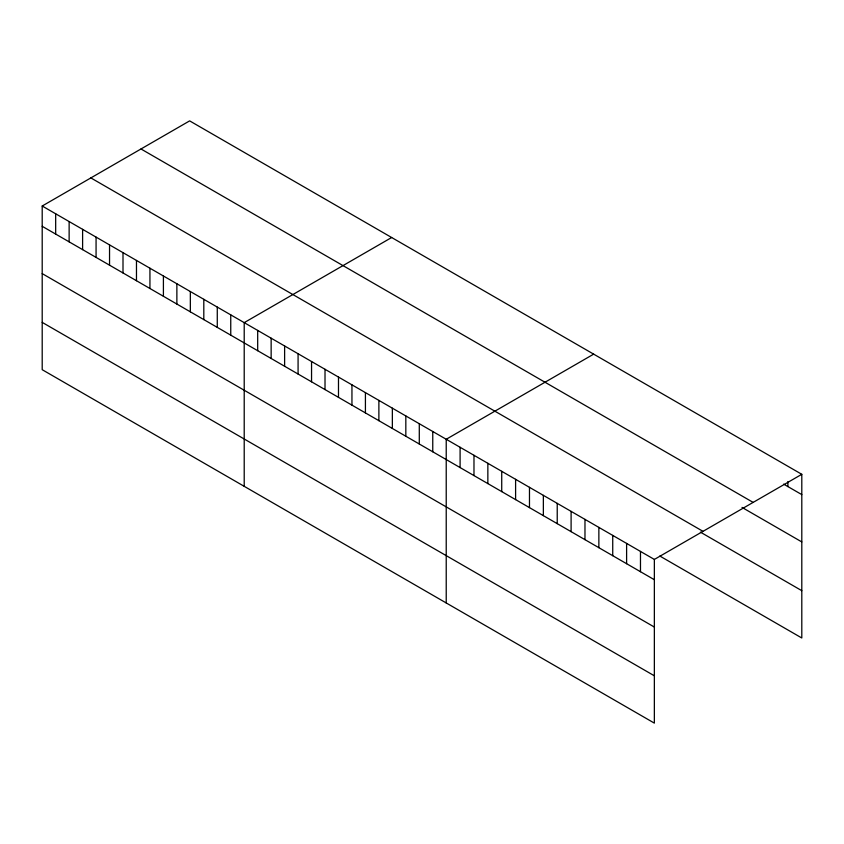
<?xml version="1.0" encoding="UTF-8"?>
<svg xmlns="http://www.w3.org/2000/svg" width="844" height="844" viewBox="0 0 844 844"><rect width="100%" height="100%" fill="white"/><g stroke="black" fill="none" stroke-linecap="round" stroke-linejoin="round"><path stroke-width="1.27" d="M42.2 206.01L654.353 559.435L654.353 723.118L42.2 369.693L42.2 206.01L189.647 120.882L801.8 474.307L801.8 637.99L659.839 556.038M391.658 237.512L244.211 322.64L244.211 486.323M593.67 354.142L446.223 439.27L446.223 602.954M654.353 559.435L801.8 474.307M783.654 484.129L801.8 494.605M140.99 148.977L753.143 502.402M742.024 507.413L801.8 541.922M90.857 177.915L703.01 531.34M700.404 532.131L801.8 590.673M42.2 226.297L654.353 579.722M42.2 273.614L654.353 627.05M42.2 322.376L654.353 675.801M787.927 481.513L787.927 486.587M640.48 551.427L640.48 571.715M626.607 543.409L626.607 563.708M612.733 535.402L612.733 555.69M598.86 527.394L598.86 547.682M584.976 519.376L584.976 539.675M571.103 511.369L571.103 531.657M557.23 503.362L557.23 523.649M543.357 495.344L543.357 515.642M529.473 487.336L529.473 507.624M515.6 479.329L515.6 499.616M501.726 471.311L501.726 491.609M487.853 463.303L487.853 483.591M473.98 455.296L473.98 475.583M460.096 447.278L460.096 467.576M432.761 431.495L432.761 451.783M419.289 423.72L419.289 444.007M405.827 415.944L405.827 436.232M392.354 408.169L392.354 428.457M378.882 400.394L378.882 420.681M365.42 392.618L365.42 412.906M351.948 384.843L351.948 405.131M338.486 377.068L338.486 397.355M325.014 369.292L325.014 389.58M311.552 361.517L311.552 381.804M298.08 353.741L298.08 374.029M284.618 345.966L284.618 366.254M271.146 338.191L271.146 358.478M257.684 330.415L257.684 350.703M230.75 314.865L230.75 335.152M217.277 307.089L217.277 327.377M203.805 299.314L203.805 319.602M190.343 291.539L190.343 311.826M176.871 283.763L176.871 304.051M163.409 275.988L163.409 296.276M149.937 268.213L149.937 288.5M136.475 260.437L136.475 280.725M123.002 252.662L123.002 272.95M109.541 244.887L109.541 265.174M96.068 237.111L96.068 257.399M82.606 229.336L82.606 249.624M69.134 221.561L69.134 241.848M55.672 213.785L55.672 234.073"/></g></svg>
